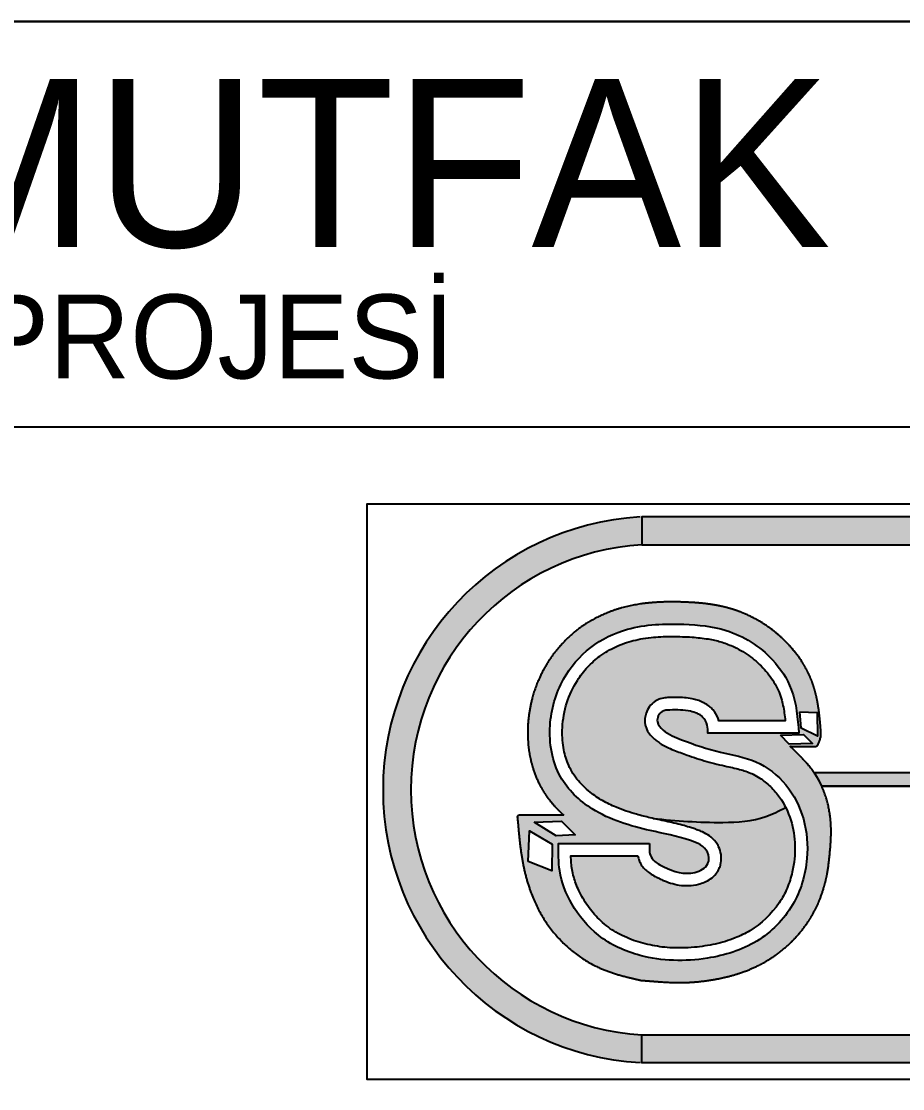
# Model space of a CAD drawing. Header units: inches. Extents: x -51836 to -42603, y 323 to 5499.
# Drawn here: x -44407.4 to -44281.3, y 2954.2 to 3106.7 of the extents above; entities that cross this region are included whole.
import ezdxf

# ---------------------------------------------------------------- set-up
doc = ezdxf.new("R2010")
doc.units = ezdxf.units.IN
doc.header["$MEASUREMENT"] = 0
for name, color, linetype in [('S2000-002 Çizgi', 7, 'Continuous'), ('S2000-026 Antet Yazı', 7, 'Continuous'), ('VITRIFIYE', 7, 'Continuous')]:
    doc.layers.add(name, color=color, linetype=linetype)
doc.styles.add('Zafer', font='stylu.ttf', dxfattribs={"height": 12})

# ---------------------------------------------------------------- blocks, each defined once
blk = doc.blocks.new('amblemlogo')
at = {"layer": 'VITRIFIYE', "ltscale": 0.5, "true_color": 0x00008f}
h = blk.add_hatch(color=174, dxfattribs=at)
h.dxf.hatch_style = 1
h.paths.add_polyline_path([(-29185.47, 14023.93), (-29185.36, 14023.93), (-29185.36, 14027.93, -0.942857), (-29185.36, 14097.93), (-29185.36, 14101.93, 0.947174)])
h = blk.add_hatch(color=174, dxfattribs=at)
h.dxf.hatch_style = 1
h.paths.add_polyline_path([(-29185.36, 14097.93), (-28987.36, 14097.93), (-28987.36, 14101.93), (-29185.36, 14101.93)])
h = blk.add_hatch(color=174, dxfattribs=at)
h.dxf.hatch_style = 1
edge = h.paths.add_edge_path()
edge.add_spline(control_points=[(-29164.15, 14069.14), (-29162.88, 14069.14), (-29161.61, 14069.14), (-29160.34, 14069.14)], knot_values=[64.343, 64.343, 64.343, 64.343, 65.343, 65.343, 65.343, 65.343], weights=[1, 1, 1, 1], degree=3, periodic=0)
edge.add_spline(control_points=[(-29160.34, 14069.14), (-29159.89, 14069.75), (-29159.68, 14070.49), (-29159.74, 14071.25)], knot_values=[63.633548, 63.633548, 63.633548, 63.633548, 64.343, 64.343, 64.343, 64.343], weights=[1, 0.958494, 0.958494, 1], degree=3, periodic=0)
edge.add_spline(control_points=[(-29159.74, 14071.25), (-29159.77, 14071.63), (-29159.8, 14072.02), (-29159.9, 14073.21), (-29159.99, 14074.03), (-29160.22, 14075.52), (-29160.35, 14076.18), (-29160.64, 14077.27), (-29160.77, 14077.7), (-29161.04, 14078.48), (-29161.18, 14078.83), (-29161.49, 14079.51), (-29161.65, 14079.84), (-29162.17, 14080.81), (-29162.56, 14081.42), (-29163.9, 14083.27), (-29164.97, 14084.38), (-29167.33, 14086.33), (-29168.63, 14087.15), (-29170.61, 14088.09), (-29171.23, 14088.34), (-29172.4, 14088.75), (-29172.94, 14088.9), (-29174.01, 14089.17), (-29174.55, 14089.27), (-29176.13, 14089.54), (-29177.17, 14089.64), (-29178.58, 14089.72), (-29178.98, 14089.74), (-29179.77, 14089.77), (-29180.16, 14089.78), (-29181.36, 14089.8), (-29182.18, 14089.78), (-29184.64, 14089.65), (-29186.33, 14089.43), (-29189.71, 14088.53), (-29191.37, 14087.85), (-29193.55, 14086.54), (-29194.17, 14086.12), (-29195.34, 14085.18), (-29195.9, 14084.68), (-29197.46, 14083.08), (-29198.36, 14081.9), (-29200.52, 14078.2), (-29201.37, 14075.48), (-29201.72, 14071.24), (-29201.68, 14069.77), (-29201.22, 14066.85), (-29200.8, 14065.4), (-29199.89, 14063.51), (-29199.61, 14063), (-29198.99, 14062.03), (-29198.65, 14061.57), (-29197.74, 14060.48), (-29197.15, 14059.87), (-29196.52, 14059.31)], knot_values=[0, 0, 0, 0, 1.12201, 1.12201, 3.36603, 3.36603, 5.0591, 5.0591, 6.144397, 6.144397, 7.017981, 7.017981, 7.891565, 7.891565, 9.638733, 9.638733, 13.392961, 13.392961, 17.14719, 17.14719, 18.799055, 18.799055, 20.191598, 20.191598, 21.584141, 21.584141, 24.369226, 24.369226, 25.474381, 25.474381, 26.579536, 26.579536, 28.789845, 28.789845, 33.210464, 33.210464, 37.631083, 37.631083, 39.452466, 39.452466, 41.273849, 41.273849, 44.916616, 44.916616, 51.855542, 51.855542, 55.399456, 55.399456, 58.943371, 58.943371, 60.273864, 60.273864, 61.604358, 61.604358, 63.633548, 63.633548, 63.633548, 63.633548], weights=[1, 1, 1, 1, 1, 1, 1, 1, 1, 1, 1, 1, 1, 1, 1, 1, 1, 1, 1, 1, 1, 1, 1, 1, 1, 1, 1, 1, 1, 1, 1, 1, 1, 1, 1, 1, 1, 1, 1, 1, 1, 1, 1, 1, 1, 1, 1, 1, 1, 1, 1, 1, 1, 1, 1, 1], degree=3, periodic=0)
edge.add_spline(control_points=[(-29196.52, 14059.31), (-29198.73, 14059.31), (-29200.94, 14059.31), (-29203.16, 14059.31)], knot_values=[146.251262, 146.251262, 146.251262, 146.251262, 147.251262, 147.251262, 147.251262, 147.251262], weights=[1, 1, 1, 1], degree=3, periodic=0)
edge.add_spline(control_points=[(-29203.16, 14059.31), (-29202.94, 14056.56), (-29202.51, 14051.23), (-29199.22, 14042.92), (-29192.73, 14037.39), (-29187.44, 14036.15), (-29185.51, 14035.7)], knot_values=[114.060276, 114.060276, 114.060276, 114.060276, 122.306382, 130.057027, 140.326803, 146.251262, 146.251262, 146.251262, 146.251262], weights=[1, 1, 1, 1, 1, 1, 1], degree=3, periodic=0)
edge.add_spline(control_points=[(-29185.51, 14035.7), (-29183.76, 14035.59), (-29182, 14035.4), (-29179.11, 14035.37), (-29177.96, 14035.43), (-29175.98, 14035.66), (-29175.14, 14035.79), (-29173.45, 14036.13), (-29172.6, 14036.34), (-29170.71, 14036.93), (-29169.66, 14037.34), (-29167.8, 14038.27), (-29166.97, 14038.77), (-29165.41, 14039.88), (-29164.67, 14040.5), (-29163.09, 14042.04), (-29162.28, 14043.01), (-29161.1, 14044.78), (-29160.67, 14045.54), (-29159.94, 14047.09), (-29159.64, 14047.89), (-29159.08, 14049.71), (-29158.85, 14050.73), (-29158.7, 14051.76)], knot_values=[84.46745, 84.46745, 84.46745, 84.46745, 89.056916, 89.056916, 92.076355, 92.076355, 94.339731, 94.339731, 96.603107, 96.603107, 99.448337, 99.448337, 101.810799, 101.810799, 104.173261, 104.173261, 107.245429, 107.245429, 109.349291, 109.349291, 111.453152, 111.453152, 114.060276, 114.060276, 114.060276, 114.060276], weights=[1, 1, 1, 1, 1, 1, 1, 1, 1, 1, 1, 1, 1, 1, 1, 1, 1, 1, 1, 1, 1, 1, 1, 1], degree=3, periodic=0)
edge.add_spline(control_points=[(-29158.7, 14051.76), (-29158.43, 14054.06), (-29157.86, 14058.7), (-29159.89, 14065.13), (-29162.89, 14067.94), (-29164.15, 14069.14)], knot_values=[65.343, 65.343, 65.343, 65.343, 72.256373, 79.300378, 84.46745, 84.46745, 84.46745, 84.46745], weights=[1, 1, 1, 1, 1, 1], degree=3, periodic=0)
edge = h.paths.add_edge_path(flags=16)
edge.add_spline(control_points=[(-29175.9, 14071.01), (-29175.9, 14071.4), (-29175.91, 14072.24), (-29176.66, 14073.62), (-29178.74, 14074.38), (-29180.68, 14074.35), (-29182.7, 14074.3), (-29183.47, 14072.61), (-29181.94, 14070.99), (-29178.81, 14069.7), (-29174.34, 14068.21), (-29168.83, 14067.34), (-29164.42, 14063.85), (-29161.87, 14058.79), (-29161.39, 14052.67), (-29163.32, 14046.09), (-29168.68, 14040.74), (-29176.63, 14038.3), (-29184.72, 14038.48), (-29191.66, 14041.61), (-29195.45, 14046.23), (-29197.32, 14050.94), (-29197.27, 14053.96), (-29197.25, 14055.28)], knot_values=[1, 1, 1, 1, 2.185945, 3.500227, 5.406395, 8.384605, 9.515534, 11.133056, 12.573067, 15.568625, 21.392994, 26.660018, 32.056594, 37.502824, 43.215103, 50.125603, 57.40991, 64.88181, 74.512243, 81.119846, 86.992525, 92.02201, 95.969016, 95.969016, 95.969016, 95.969016], weights=[1, 1, 1, 1, 1, 1, 1, 1, 1, 1, 1, 1, 1, 1, 1, 1, 1, 1, 1, 1, 1, 1, 1, 1], degree=3, periodic=0)
edge.add_spline(control_points=[(-29197.25, 14055.28), (-29192.92, 14055.28), (-29188.58, 14055.28), (-29184.25, 14055.28)], knot_values=[0, 0, 0, 0, 1, 1, 1, 1], weights=[1, 1, 1, 1], degree=3, periodic=0)
edge.add_spline(control_points=[(-29184.25, 14055.28), (-29184.28, 14054.59), (-29184.33, 14053.06), (-29181.5, 14051.45), (-29178.59, 14050.54), (-29175.63, 14052), (-29175.81, 14054.68), (-29179.47, 14056.19), (-29185.01, 14057.17), (-29192.04, 14059.24), (-29197.82, 14064.71), (-29199.03, 14071.99), (-29197.09, 14078.67), (-29192.95, 14083.59), (-29186.78, 14086.53), (-29179.99, 14086.76), (-29172.6, 14086.06), (-29166.98, 14082.51), (-29163.36, 14076.99), (-29163.06, 14073.15), (-29162.9, 14071.01)], knot_values=[96.969016, 96.969016, 96.969016, 96.969016, 98.91328, 101.23646, 105.728745, 107.998797, 109.602647, 112.54766, 118.477132, 127.332825, 133.784121, 141.247336, 148.156748, 154.117802, 159.979745, 168.087548, 174.181325, 182.0482, 187.048934, 193.403895, 193.403895, 193.403895, 193.403895], weights=[1, 1, 1, 1, 1, 1, 1, 1, 1, 1, 1, 1, 1, 1, 1, 1, 1, 1, 1, 1, 1], degree=3, periodic=0)
edge.add_spline(control_points=[(-29162.9, 14071.01), (-29167.23, 14071.01), (-29171.56, 14071.01), (-29175.9, 14071.01)], knot_values=[95.969016, 95.969016, 95.969016, 95.969016, 96.969016, 96.969016, 96.969016, 96.969016], weights=[1, 1, 1, 1], degree=3, periodic=0)
h.paths.add_polyline_path([(-29164.28, 14069.47), (-29165.52, 14070.75), (-29162.24, 14070.85), (-29160.92, 14069.53)], flags=16)
edge = h.paths.add_edge_path(flags=0)
edge.add_spline(control_points=[(-29174.33, 14072.78), (-29174.47, 14073.25), (-29174.68, 14073.69), (-29175.1, 14074.27), (-29175.23, 14074.43), (-29175.54, 14074.73), (-29175.7, 14074.86), (-29176.11, 14075.17), (-29176.36, 14075.31), (-29176.88, 14075.56), (-29177.15, 14075.66), (-29177.67, 14075.82), (-29177.91, 14075.88), (-29178.53, 14076), (-29178.9, 14076.05), (-29179.65, 14076.11), (-29180.04, 14076.12), (-29180.59, 14076.12), (-29180.77, 14076.12), (-29181.04, 14076.12), (-29181.13, 14076.11), (-29181.31, 14076.11), (-29181.4, 14076.11), (-29181.6, 14076.1), (-29181.72, 14076.1), (-29182.1, 14076.07), (-29182.39, 14076.03), (-29182.83, 14075.89), (-29182.95, 14075.85), (-29183.19, 14075.74), (-29183.31, 14075.68), (-29183.78, 14075.38), (-29184.04, 14075.11), (-29184.47, 14074.53), (-29184.63, 14074.22), (-29184.82, 14073.65), (-29184.88, 14073.4), (-29184.92, 14073.01), (-29184.92, 14072.87), (-29184.91, 14072.59), (-29184.9, 14072.44), (-29184.84, 14072.13), (-29184.8, 14071.97), (-29184.61, 14071.45), (-29184.43, 14071.16), (-29184.06, 14070.67), (-29183.86, 14070.48), (-29183.5, 14070.14), (-29183.33, 14070.01), (-29182.96, 14069.73), (-29182.76, 14069.6), (-29182.31, 14069.32), (-29182.06, 14069.19), (-29181.46, 14068.89), (-29181.12, 14068.74), (-29180.46, 14068.48), (-29180.14, 14068.36), (-29179.51, 14068.12), (-29179.2, 14068.01), (-29177.96, 14067.56), (-29177.02, 14067.26), (-29175.58, 14066.85), (-29175.09, 14066.72), (-29174.12, 14066.49), (-29173.64, 14066.38), (-29172.46, 14066.12), (-29171.78, 14065.97), (-29170.84, 14065.7), (-29170.54, 14065.61), (-29169.96, 14065.39), (-29169.69, 14065.28), (-29169.1, 14064.99), (-29168.79, 14064.81), (-29167.94, 14064.26), (-29167.42, 14063.84), (-29166.47, 14062.92), (-29166.03, 14062.41), (-29164.95, 14060.87), (-29164.41, 14059.76), (-29163.68, 14057.41), (-29163.49, 14056.18), (-29163.42, 14053.68), (-29163.55, 14052.4), (-29164.02, 14050.38), (-29164.26, 14049.61), (-29164.89, 14048.13), (-29165.27, 14047.43), (-29166.79, 14045.17), (-29168.25, 14043.79), (-29170.57, 14042.39), (-29171.28, 14042.05), (-29172.92, 14041.4), (-29173.86, 14041.11), (-29175.82, 14040.68), (-29176.83, 14040.52), (-29179.01, 14040.32), (-29180.19, 14040.29), (-29182.3, 14040.43), (-29183.24, 14040.56), (-29185.08, 14040.95), (-29185.99, 14041.21), (-29187.73, 14041.87), (-29188.57, 14042.28), (-29190.11, 14043.24), (-29190.81, 14043.79), (-29192.04, 14045), (-29192.58, 14045.65), (-29193.56, 14047.04), (-29194, 14047.79), (-29194.66, 14049.2), (-29194.91, 14049.85), (-29195.18, 14050.83), (-29195.26, 14051.16), (-29195.37, 14051.81), (-29195.41, 14052.14), (-29195.46, 14052.82), (-29195.48, 14053.16), (-29195.48, 14053.51)], knot_values=[0.734122, 0.734122, 0.734122, 0.734122, 1.589718, 1.589718, 1.942133, 1.942133, 2.294548, 2.294548, 2.834944, 2.834944, 3.41515, 3.41515, 3.995355, 3.995355, 4.909239, 4.909239, 5.92407, 5.92407, 6.431485, 6.431485, 6.685192, 6.685192, 6.9389, 6.9389, 7.20864, 7.20864, 7.677766, 7.677766, 7.836869, 7.836869, 7.995972, 7.995972, 8.469548, 8.469548, 8.943123, 8.943123, 9.284715, 9.284715, 9.455511, 9.455511, 9.626307, 9.626307, 9.830716, 9.830716, 10.316054, 10.316054, 10.801393, 10.801393, 11.286732, 11.286732, 11.839729, 11.839729, 12.523504, 12.523504, 13.518689, 13.518689, 14.513874, 14.513874, 15.494641, 15.494641, 18.341352, 18.341352, 19.764707, 19.764707, 21.188063, 21.188063, 23.369626, 23.369626, 24.460408, 24.460408, 25.55119, 25.55119, 26.829588, 26.829588, 29.126975, 29.126975, 31.424363, 31.424363, 35.61457, 35.61457, 39.804777, 39.804777, 43.994984, 43.994984, 46.706159, 46.706159, 49.417333, 49.417333, 55.959217, 55.959217, 58.587294, 58.587294, 61.805237, 61.805237, 65.023179, 65.023179, 68.811947, 68.811947, 71.874368, 71.874368, 74.936788, 74.936788, 78.021893, 78.021893, 81.106997, 81.106997, 83.93553, 83.93553, 86.764063, 86.764063, 89.131669, 89.131669, 90.315471, 90.315471, 91.499274, 91.499274, 92.62323, 92.62323, 92.62323, 92.62323], degree=3, periodic=0)
edge.add_spline(control_points=[(-29195.48, 14053.51), (-29195.45, 14053.51), (-29195.42, 14053.51), (-29192.24, 14053.51), (-29189.09, 14053.51), (-29185.94, 14053.51)], knot_values=[0, 0, 0, 0, 0.007341, 0.007341, 0.734122, 0.734122, 0.734122, 0.734122], degree=3, periodic=0)
edge.add_spline(control_points=[(-29185.94, 14053.51), (-29185.94, 14053.48), (-29185.93, 14053.46), (-29185.88, 14053.24), (-29185.82, 14053.04), (-29185.66, 14052.63), (-29185.55, 14052.42), (-29185.29, 14052.01), (-29185.14, 14051.82), (-29184.79, 14051.46), (-29184.59, 14051.29), (-29184.14, 14050.95), (-29183.89, 14050.8), (-29183.39, 14050.52), (-29183.16, 14050.4), (-29182.75, 14050.21), (-29182.57, 14050.12), (-29181.64, 14049.72), (-29180.85, 14049.45), (-29179.56, 14049.25), (-29179.11, 14049.22), (-29178.19, 14049.25), (-29177.72, 14049.32), (-29176.96, 14049.52), (-29176.68, 14049.61), (-29176.1, 14049.86), (-29175.81, 14050.01), (-29175.23, 14050.41), (-29174.95, 14050.66), (-29174.61, 14051.1), (-29174.52, 14051.23), (-29174.36, 14051.51), (-29174.28, 14051.66), (-29174.14, 14052.04), (-29174.08, 14052.26), (-29173.97, 14052.89), (-29173.97, 14053.29), (-29174.08, 14054.06), (-29174.19, 14054.44), (-29174.47, 14055.02), (-29174.59, 14055.22), (-29175, 14055.79), (-29175.34, 14056.09), (-29176.01, 14056.58), (-29176.35, 14056.76), (-29176.9, 14057.01), (-29177.11, 14057.1), (-29177.53, 14057.25), (-29177.72, 14057.32), (-29178.13, 14057.46), (-29178.34, 14057.52), (-29178.89, 14057.69), (-29179.23, 14057.79), (-29180.37, 14058.1), (-29181.15, 14058.27), (-29182.67, 14058.61), (-29183.41, 14058.76), (-29184.8, 14059.08), (-29185.45, 14059.25), (-29187.1, 14059.72), (-29188.09, 14060.05), (-29189.7, 14060.72), (-29190.34, 14061.03), (-29191.58, 14061.74), (-29192.17, 14062.14), (-29193.44, 14063.14), (-29194.09, 14063.78), (-29194.91, 14064.82), (-29195.15, 14065.18), (-29195.58, 14065.92), (-29195.77, 14066.31), (-29196.21, 14067.42), (-29196.42, 14068.17), (-29196.71, 14069.89), (-29196.76, 14070.86), (-29196.58, 14074.24), (-29195.84, 14076.56), (-29194.14, 14079.24), (-29193.65, 14079.88), (-29192.56, 14081.05), (-29191.97, 14081.58), (-29190.63, 14082.56), (-29189.87, 14083), (-29188.26, 14083.74), (-29187.42, 14084.03), (-29185.63, 14084.49), (-29184.66, 14084.65), (-29182.77, 14084.82), (-29181.87, 14084.85), (-29180.49, 14084.85), (-29180.02, 14084.83), (-29179.09, 14084.8), (-29178.62, 14084.78), (-29177.38, 14084.69), (-29176.6, 14084.61), (-29175.24, 14084.38), (-29174.64, 14084.25), (-29173.48, 14083.9), (-29172.91, 14083.69), (-29171.56, 14083.08), (-29170.79, 14082.64), (-29169.34, 14081.62), (-29168.66, 14081.03), (-29167.44, 14079.74), (-29166.89, 14079.04), (-29166.23, 14077.93), (-29166.03, 14077.56), (-29165.68, 14076.79), (-29165.54, 14076.41), (-29165.22, 14075.35), (-29165.08, 14074.65), (-29164.92, 14073.54), (-29164.87, 14073.17), (-29164.83, 14072.78)], knot_values=[93.353637, 93.353637, 93.353637, 93.353637, 93.399152, 93.399152, 93.754599, 93.754599, 94.110046, 94.110046, 94.530403, 94.530403, 95.011827, 95.011827, 95.648871, 95.648871, 96.285914, 96.285914, 96.786964, 96.786964, 98.802634, 98.802634, 99.810556, 99.810556, 100.818478, 100.818478, 101.413318, 101.413318, 102.008157, 102.008157, 102.602997, 102.602997, 102.831221, 102.831221, 103.059446, 103.059446, 103.391348, 103.391348, 104.012609, 104.012609, 104.63387, 104.63387, 105.005269, 105.005269, 105.795785, 105.795785, 106.5863, 106.5863, 107.114067, 107.114067, 107.641834, 107.641834, 108.233032, 108.233032, 109.192967, 109.192967, 111.547546, 111.547546, 113.902125, 113.902125, 116.014781, 116.014781, 119.29779, 119.29779, 121.65163, 121.65163, 124.00547, 124.00547, 127.094146, 127.094146, 128.638484, 128.638484, 130.182821, 130.182821, 132.863379, 132.863379, 136.068987, 136.068987, 144.067868, 144.067868, 146.767018, 146.767018, 149.466168, 149.466168, 152.432728, 152.432728, 155.399288, 155.399288, 158.627199, 158.627199, 161.496688, 161.496688, 162.931432, 162.931432, 164.366176, 164.366176, 166.854426, 166.854426, 168.916287, 168.916287, 170.978147, 170.978147, 173.918724, 173.918724, 176.896143, 176.896143, 179.873562, 179.873562, 181.362272, 181.362272, 182.850982, 182.850982, 185.265331, 185.265331, 186.472506, 186.472506, 186.472506, 186.472506], degree=3, periodic=0)
edge.add_spline(control_points=[(-29164.83, 14072.78), (-29164.86, 14072.78), (-29164.9, 14072.78), (-29168.06, 14072.78), (-29171.19, 14072.78), (-29174.33, 14072.78)], knot_values=[92.62323, 92.62323, 92.62323, 92.62323, 92.630534, 92.630534, 93.353637, 93.353637, 93.353637, 93.353637], degree=3, periodic=0)
h.paths.add_polyline_path([(-29162.55, 14071.73), (-29162.76, 14074.06), (-29160.28, 14073.98), (-29160.22, 14070.61)], flags=16)
h.paths.add_polyline_path([(-29194.9, 14056.48), (-29197.59, 14056.35), (-29200.75, 14058.3), (-29196.82, 14058.43)], flags=16)
h.paths.add_polyline_path([(-29198.18, 14055.15), (-29198.2, 14051.35), (-29201.58, 14052.67), (-29201.39, 14057.07)], flags=16)
at = {"layer": 'VITRIFIYE', "ltscale": 0.5}
h = blk.add_hatch(color=174, dxfattribs=at)
h.dxf.hatch_style = 1
h.set_gradient(color1=(0, 0, 143), color2=(247, 247, 253), tint=1, name='CURVED')
edge = h.paths.add_edge_path()
edge.add_spline(control_points=[(-29164.83, 14072.78), (-29164.87, 14073.17), (-29164.92, 14073.54), (-29165.08, 14074.65), (-29165.22, 14075.35), (-29165.54, 14076.41), (-29165.68, 14076.79), (-29166.03, 14077.56), (-29166.23, 14077.93), (-29166.89, 14079.04), (-29167.44, 14079.74), (-29168.66, 14081.03), (-29169.34, 14081.62), (-29170.79, 14082.64), (-29171.56, 14083.08), (-29172.91, 14083.69), (-29173.48, 14083.9), (-29174.64, 14084.25), (-29175.24, 14084.38), (-29176.6, 14084.61), (-29177.38, 14084.69), (-29178.62, 14084.78), (-29179.09, 14084.8), (-29180.02, 14084.83), (-29180.49, 14084.85), (-29181.87, 14084.85), (-29182.77, 14084.82), (-29184.66, 14084.65), (-29185.63, 14084.49), (-29187.42, 14084.03), (-29188.26, 14083.74), (-29189.87, 14083), (-29190.63, 14082.56), (-29191.97, 14081.58), (-29192.56, 14081.05), (-29193.65, 14079.88), (-29194.14, 14079.24), (-29195.84, 14076.56), (-29196.58, 14074.24), (-29196.76, 14070.86), (-29196.71, 14069.89), (-29196.42, 14068.17), (-29196.21, 14067.42), (-29195.77, 14066.31), (-29195.58, 14065.92), (-29195.15, 14065.18), (-29194.91, 14064.82), (-29194.09, 14063.78), (-29193.44, 14063.14), (-29192.17, 14062.14), (-29191.58, 14061.74), (-29190.34, 14061.03), (-29189.7, 14060.72), (-29188.09, 14060.05), (-29187.1, 14059.72), (-29185.45, 14059.25), (-29184.8, 14059.08), (-29183.96, 14058.89), (-29183.77, 14058.85), (-29183.59, 14058.8)], knot_values=[93.353637, 93.353637, 93.353637, 93.353637, 94.560812, 94.560812, 96.975161, 96.975161, 98.463871, 98.463871, 99.952581, 99.952581, 102.93, 102.93, 105.907419, 105.907419, 108.847996, 108.847996, 110.909856, 110.909856, 112.971717, 112.971717, 115.459967, 115.459967, 116.894711, 116.894711, 118.329455, 118.329455, 121.198943, 121.198943, 124.426855, 124.426855, 127.393415, 127.393415, 130.359975, 130.359975, 133.059125, 133.059125, 135.758275, 135.758275, 143.757155, 143.757155, 146.962764, 146.962764, 149.643321, 149.643321, 151.187659, 151.187659, 152.731997, 152.731997, 155.820673, 155.820673, 158.174513, 158.174513, 160.528353, 160.528353, 163.811362, 163.811362, 165.924017, 165.924017, 166.516287, 166.516287, 166.516287, 166.516287], degree=3, periodic=0)
edge.add_spline(control_points=[(-29183.59, 14058.8), (-29180.33, 14058.52), (-29175.03, 14058.06), (-29168.49, 14058.5), (-29165.71, 14059.93), (-29164.78, 14060.41)], knot_values=[0.153617, 0.153617, 0.153617, 0.153617, 9.99552, 16.192867, 19.317491, 19.317491, 19.317491, 19.317491], degree=3, periodic=0)
edge.add_spline(control_points=[(-29164.78, 14060.41), (-29165.03, 14060.91), (-29165.32, 14061.4), (-29166.03, 14062.41), (-29166.47, 14062.92), (-29167.42, 14063.84), (-29167.94, 14064.26), (-29168.79, 14064.81), (-29169.1, 14064.99), (-29169.69, 14065.28), (-29169.96, 14065.39), (-29170.54, 14065.61), (-29170.84, 14065.7), (-29171.78, 14065.97), (-29172.46, 14066.12), (-29173.64, 14066.38), (-29174.12, 14066.49), (-29175.09, 14066.72), (-29175.58, 14066.85), (-29177.02, 14067.26), (-29177.96, 14067.56), (-29179.2, 14068.01), (-29179.51, 14068.12), (-29180.14, 14068.36), (-29180.46, 14068.48), (-29181.12, 14068.74), (-29181.46, 14068.89), (-29182.06, 14069.19), (-29182.31, 14069.32), (-29182.76, 14069.6), (-29182.96, 14069.73), (-29183.33, 14070.01), (-29183.5, 14070.14), (-29183.86, 14070.48), (-29184.06, 14070.67), (-29184.43, 14071.16), (-29184.61, 14071.45), (-29184.8, 14071.97), (-29184.84, 14072.13), (-29184.9, 14072.44), (-29184.91, 14072.59), (-29184.92, 14072.87), (-29184.92, 14073.01), (-29184.88, 14073.4), (-29184.82, 14073.65), (-29184.63, 14074.22), (-29184.47, 14074.53), (-29184.04, 14075.11), (-29183.78, 14075.38), (-29183.31, 14075.68), (-29183.19, 14075.74), (-29182.95, 14075.85), (-29182.83, 14075.89), (-29182.39, 14076.03), (-29182.1, 14076.07), (-29181.72, 14076.1), (-29181.6, 14076.1), (-29181.4, 14076.11), (-29181.31, 14076.11), (-29181.13, 14076.11), (-29181.04, 14076.12), (-29180.77, 14076.12), (-29180.59, 14076.12), (-29180.04, 14076.12), (-29179.65, 14076.11), (-29178.9, 14076.05), (-29178.53, 14076), (-29177.91, 14075.88), (-29177.67, 14075.82), (-29177.15, 14075.66), (-29176.88, 14075.56), (-29176.36, 14075.31), (-29176.11, 14075.17), (-29175.7, 14074.86), (-29175.54, 14074.73), (-29175.23, 14074.43), (-29175.1, 14074.27), (-29174.68, 14073.69), (-29174.47, 14073.25), (-29174.33, 14072.78)], knot_values=[59.985366, 59.985366, 59.985366, 59.985366, 61.932989, 61.932989, 64.230377, 64.230377, 66.527764, 66.527764, 67.806162, 67.806162, 68.896944, 68.896944, 69.987726, 69.987726, 72.169289, 72.169289, 73.592645, 73.592645, 75.016, 75.016, 77.862711, 77.862711, 78.843478, 78.843478, 79.838663, 79.838663, 80.833848, 80.833848, 81.517623, 81.517623, 82.07062, 82.07062, 82.555959, 82.555959, 83.041298, 83.041298, 83.526636, 83.526636, 83.731045, 83.731045, 83.901841, 83.901841, 84.072637, 84.072637, 84.414229, 84.414229, 84.887804, 84.887804, 85.36138, 85.36138, 85.520483, 85.520483, 85.679586, 85.679586, 86.148712, 86.148712, 86.418452, 86.418452, 86.67216, 86.67216, 86.925867, 86.925867, 87.433282, 87.433282, 88.448113, 88.448113, 89.361997, 89.361997, 89.942202, 89.942202, 90.522408, 90.522408, 91.062804, 91.062804, 91.415219, 91.415219, 91.767634, 91.767634, 92.62323, 92.62323, 92.62323, 92.62323], degree=3, periodic=0)
edge.add_spline(control_points=[(-29174.33, 14072.78), (-29171.19, 14072.78), (-29168.06, 14072.78), (-29164.9, 14072.78), (-29164.86, 14072.78), (-29164.83, 14072.78)], knot_values=[92.62323, 92.62323, 92.62323, 92.62323, 93.346333, 93.346333, 93.353637, 93.353637, 93.353637, 93.353637], degree=3, periodic=0)
h = blk.add_hatch(color=12, dxfattribs=at)
h.dxf.hatch_style = 1
h.paths.add_polyline_path([(-29002.78, 14065.4), (-29004.02, 14064.66), (-29005.2, 14063.82), (-29005.68, 14063.43), (-29159.6, 14063.43), (-29159.86, 14063.96), (-29160.23, 14064.65), (-29160.55, 14065.16), (-29160.7, 14065.4)])
h = blk.add_hatch(color=174, dxfattribs=at)
h.dxf.hatch_style = 1
h.set_gradient(color1=(0, 0, 143), color2=(247, 247, 253), tint=1, name='CURVED')
edge = h.paths.add_edge_path()
edge.add_spline(control_points=[(-29195.48, 14053.51), (-29195.48, 14053.16), (-29195.46, 14052.82), (-29195.41, 14052.14), (-29195.37, 14051.81), (-29195.26, 14051.16), (-29195.18, 14050.83), (-29194.91, 14049.85), (-29194.66, 14049.2), (-29194, 14047.79), (-29193.56, 14047.04), (-29192.58, 14045.65), (-29192.04, 14045), (-29190.81, 14043.79), (-29190.11, 14043.24), (-29188.57, 14042.28), (-29187.73, 14041.87), (-29185.99, 14041.21), (-29185.08, 14040.95), (-29183.24, 14040.56), (-29182.3, 14040.43), (-29180.19, 14040.29), (-29179.01, 14040.32), (-29176.83, 14040.52), (-29175.82, 14040.68), (-29173.86, 14041.11), (-29172.92, 14041.4), (-29171.28, 14042.05), (-29170.57, 14042.39), (-29168.25, 14043.79), (-29166.79, 14045.17), (-29165.27, 14047.43), (-29164.89, 14048.13), (-29164.26, 14049.61), (-29164.02, 14050.38), (-29163.55, 14052.4), (-29163.42, 14053.68), (-29163.49, 14056.18), (-29163.68, 14057.41), (-29164.24, 14059.21), (-29164.49, 14059.82), (-29164.78, 14060.41)], knot_values=[0.734122, 0.734122, 0.734122, 0.734122, 1.858078, 1.858078, 3.041881, 3.041881, 4.225683, 4.225683, 6.593289, 6.593289, 9.421822, 9.421822, 12.250355, 12.250355, 15.335459, 15.335459, 18.420564, 18.420564, 21.482984, 21.482984, 24.545405, 24.545405, 28.334173, 28.334173, 31.552115, 31.552115, 34.770058, 34.770058, 37.398135, 37.398135, 43.940019, 43.940019, 46.651193, 46.651193, 49.362368, 49.362368, 53.552575, 53.552575, 57.742782, 57.742782, 59.985366, 59.985366, 59.985366, 59.985366], degree=3, periodic=0)
edge.add_spline(control_points=[(-29164.78, 14060.41), (-29165.71, 14059.93), (-29168.49, 14058.5), (-29175.03, 14058.06), (-29180.33, 14058.52), (-29183.59, 14058.8)], knot_values=[0.153617, 0.153617, 0.153617, 0.153617, 3.278241, 9.475588, 19.317491, 19.317491, 19.317491, 19.317491], degree=3, periodic=0)
edge.add_spline(control_points=[(-29183.59, 14058.8), (-29183.04, 14058.68), (-29182.48, 14058.56), (-29181.15, 14058.27), (-29180.37, 14058.1), (-29179.23, 14057.79), (-29178.89, 14057.69), (-29178.34, 14057.52), (-29178.13, 14057.46), (-29177.72, 14057.32), (-29177.53, 14057.25), (-29177.11, 14057.1), (-29176.9, 14057.01), (-29176.35, 14056.76), (-29176.01, 14056.58), (-29175.34, 14056.09), (-29175, 14055.79), (-29174.59, 14055.22), (-29174.47, 14055.02), (-29174.19, 14054.44), (-29174.08, 14054.06), (-29173.97, 14053.29), (-29173.97, 14052.89), (-29174.08, 14052.26), (-29174.14, 14052.04), (-29174.28, 14051.66), (-29174.36, 14051.51), (-29174.52, 14051.23), (-29174.61, 14051.1), (-29174.95, 14050.66), (-29175.23, 14050.41), (-29175.81, 14050.01), (-29176.1, 14049.86), (-29176.68, 14049.61), (-29176.96, 14049.52), (-29177.72, 14049.32), (-29178.19, 14049.25), (-29179.11, 14049.22), (-29179.56, 14049.25), (-29180.85, 14049.45), (-29181.64, 14049.72), (-29182.57, 14050.12), (-29182.75, 14050.21), (-29183.16, 14050.4), (-29183.39, 14050.52), (-29183.89, 14050.8), (-29184.14, 14050.95), (-29184.59, 14051.29), (-29184.79, 14051.46), (-29185.14, 14051.82), (-29185.29, 14052.01), (-29185.55, 14052.42), (-29185.66, 14052.63), (-29185.82, 14053.04), (-29185.88, 14053.24), (-29185.93, 14053.46), (-29185.94, 14053.48), (-29185.94, 14053.51)], knot_values=[166.516287, 166.516287, 166.516287, 166.516287, 168.278597, 168.278597, 170.633176, 170.633176, 171.593111, 171.593111, 172.184309, 172.184309, 172.712076, 172.712076, 173.239842, 173.239842, 174.030358, 174.030358, 174.820873, 174.820873, 175.192273, 175.192273, 175.813534, 175.813534, 176.434795, 176.434795, 176.766697, 176.766697, 176.994921, 176.994921, 177.223146, 177.223146, 177.817986, 177.817986, 178.412825, 178.412825, 179.007665, 179.007665, 180.015587, 180.015587, 181.023509, 181.023509, 183.039178, 183.039178, 183.540228, 183.540228, 184.177272, 184.177272, 184.814316, 184.814316, 185.29574, 185.29574, 185.716097, 185.716097, 186.071544, 186.071544, 186.426991, 186.426991, 186.472506, 186.472506, 186.472506, 186.472506], degree=3, periodic=0)
edge.add_spline(control_points=[(-29185.94, 14053.51), (-29189.09, 14053.51), (-29192.24, 14053.51), (-29195.42, 14053.51), (-29195.45, 14053.51), (-29195.48, 14053.51)], knot_values=[0, 0, 0, 0, 0.726781, 0.726781, 0.734122, 0.734122, 0.734122, 0.734122], degree=3, periodic=0)
at = {"layer": 'VITRIFIYE', "ltscale": 0.5, "true_color": 0x00008f}
h = blk.add_hatch(color=174, dxfattribs=at)
h.dxf.hatch_style = 1
h.paths.add_polyline_path([(-29185.36, 14027.93), (-28987.36, 14027.93), (-28987.36, 14023.93), (-29185.36, 14023.93)])
at = {"layer": 'VITRIFIYE', "color": 12, "ltscale": 0.5}
for p, q in [((-29160.7, 14065.4), (-29002.78, 14065.4)), ((-29159.6, 14063.43), (-29005.68, 14063.43))]:
    blk.add_line(p, q, dxfattribs=at)
at = {"layer": 'VITRIFIYE', "color": 174, "ltscale": 0.5, "true_color": 0x00008f}
for points in [[(-29185.36, 14097.93), (-28987.36, 14097.93), (-28987.36, 14101.93), (-29185.36, 14101.93)], [(-29162.76, 14074.06), (-29160.28, 14073.98), (-29160.22, 14070.61), (-29162.55, 14071.73)], [(-29165.52, 14070.75), (-29162.24, 14070.85), (-29160.92, 14069.53), (-29164.28, 14069.47)], [(-29200.75, 14058.3), (-29196.82, 14058.43), (-29194.9, 14056.48), (-29197.59, 14056.35)], [(-29201.58, 14052.67), (-29201.39, 14057.07), (-29198.18, 14055.15), (-29198.2, 14051.35)], [(-29185.36, 14027.93), (-28987.36, 14027.93), (-28987.36, 14023.93), (-29185.36, 14023.93)]]:
    blk.add_lwpolyline(points, close=True, dxfattribs=at)
at = {"layer": 'VITRIFIYE', "color": 12, "ltscale": 0.5}
blk.add_lwpolyline([(-29002.78, 14065.4), (-29004.02, 14064.66), (-29005.2, 14063.82), (-29005.68, 14063.43), (-29159.6, 14063.43), (-29159.86, 14063.96), (-29160.23, 14064.65), (-29160.55, 14065.16), (-29160.7, 14065.4), (-29002.78, 14065.4)], dxfattribs=at)
at = {"layer": 'VITRIFIYE', "color": 174, "ltscale": 0.5, "true_color": 0x00008f}
for radius in [39.06, 35.06]:
    blk.add_arc((-29183.3, 14062.93), radius, 93.3694, 266.6306, dxfattribs=at)
blk.add_rational_spline([(-29196.52, 14059.31), (-29197.15, 14059.87), (-29197.74, 14060.48), (-29198.65, 14061.57), (-29198.99, 14062.03), (-29199.61, 14063), (-29199.89, 14063.51), (-29200.8, 14065.4), (-29201.22, 14066.85), (-29201.68, 14069.77), (-29201.72, 14071.24), (-29201.37, 14075.48), (-29200.52, 14078.2), (-29198.36, 14081.9), (-29197.46, 14083.08), (-29195.9, 14084.68), (-29195.34, 14085.18), (-29194.17, 14086.12), (-29193.55, 14086.54), (-29191.37, 14087.85), (-29189.71, 14088.53), (-29186.33, 14089.43), (-29184.64, 14089.65), (-29182.18, 14089.78), (-29181.36, 14089.8), (-29180.16, 14089.78), (-29179.77, 14089.77), (-29178.98, 14089.74), (-29178.58, 14089.72), (-29177.17, 14089.64), (-29176.13, 14089.54), (-29174.55, 14089.27), (-29174.01, 14089.17), (-29172.94, 14088.9), (-29172.4, 14088.75), (-29171.23, 14088.34), (-29170.61, 14088.09), (-29168.63, 14087.15), (-29167.33, 14086.33), (-29164.97, 14084.38), (-29163.9, 14083.27), (-29162.56, 14081.42), (-29162.17, 14080.81), (-29161.65, 14079.84), (-29161.49, 14079.51), (-29161.18, 14078.83), (-29161.04, 14078.48), (-29160.77, 14077.7), (-29160.64, 14077.27), (-29160.35, 14076.18), (-29160.22, 14075.52), (-29159.99, 14074.03), (-29159.9, 14073.21), (-29159.8, 14072.02), (-29159.77, 14071.63), (-29159.74, 14071.25), (-29159.68, 14070.49), (-29159.89, 14069.75), (-29160.34, 14069.14), (-29161.61, 14069.14), (-29162.88, 14069.14), (-29164.15, 14069.14), (-29162.89, 14067.94), (-29159.89, 14065.13), (-29157.86, 14058.7), (-29158.43, 14054.06), (-29158.7, 14051.76), (-29158.85, 14050.73), (-29159.08, 14049.71), (-29159.64, 14047.89), (-29159.94, 14047.09), (-29160.67, 14045.54), (-29161.1, 14044.78), (-29162.28, 14043.01), (-29163.09, 14042.04), (-29164.67, 14040.5), (-29165.41, 14039.88), (-29166.97, 14038.77), (-29167.8, 14038.27), (-29169.66, 14037.34), (-29170.71, 14036.93), (-29172.6, 14036.34), (-29173.45, 14036.13), (-29175.14, 14035.79), (-29175.98, 14035.66), (-29177.96, 14035.43), (-29179.11, 14035.37), (-29182, 14035.4), (-29183.76, 14035.59), (-29185.51, 14035.7), (-29187.44, 14036.15), (-29192.73, 14037.39), (-29199.22, 14042.92), (-29202.51, 14051.23), (-29202.94, 14056.56), (-29203.16, 14059.31), (-29200.94, 14059.31), (-29198.73, 14059.31), (-29196.52, 14059.31)], [1, 1, 1, 1, 1, 1, 1, 1, 1, 1, 1, 1, 1, 1, 1, 1, 1, 1, 1, 1, 1, 1, 1, 1, 1, 1, 1, 1, 1, 1, 1, 1, 1, 1, 1, 1, 1, 1, 1, 1, 1, 1, 1, 1, 1, 1, 1, 1, 1, 1, 1, 1, 1, 1, 1, 1, 0.958494361496, 0.958494361496, 1, 1, 1, 1, 1, 1, 1, 1, 1, 1, 1, 1, 1, 1, 1, 1, 1, 1, 1, 1, 1, 1, 1, 1, 1, 1, 1, 1, 1, 1, 1, 1, 1, 1, 1, 1, 1, 1, 1, 1, 1], degree=3, knots=[0, 0, 0, 0, 2.02919, 2.02919, 3.359683, 3.359683, 4.690177, 4.690177, 8.234091, 8.234091, 11.778006, 11.778006, 18.716932, 18.716932, 22.359698, 22.359698, 24.181081, 24.181081, 26.002464, 26.002464, 30.423083, 30.423083, 34.843702, 34.843702, 37.054012, 37.054012, 38.159167, 38.159167, 39.264321, 39.264321, 42.049407, 42.049407, 43.44195, 43.44195, 44.834492, 44.834492, 46.486358, 46.486358, 50.240586, 50.240586, 53.994815, 53.994815, 55.741983, 55.741983, 56.615567, 56.615567, 57.489151, 57.489151, 58.574447, 58.574447, 60.267518, 60.267518, 62.511538, 62.511538, 63.633548, 63.633548, 63.633548, 64.343, 64.343, 64.343, 65.343, 65.343, 65.343, 70.510072, 77.554077, 84.46745, 84.46745, 84.46745, 87.074574, 87.074574, 89.178435, 89.178435, 91.282297, 91.282297, 94.354465, 94.354465, 96.716927, 96.716927, 99.079389, 99.079389, 101.924619, 101.924619, 104.187995, 104.187995, 106.451371, 106.451371, 109.47081, 109.47081, 114.060276, 114.060276, 114.060276, 119.984736, 130.254512, 138.005156, 146.251262, 146.251262, 146.251262, 147.251262, 147.251262, 147.251262, 147.251262], dxfattribs=at)
blk.add_open_spline([(-29184.25, 14055.28), (-29188.58, 14055.28), (-29192.92, 14055.28), (-29197.25, 14055.28), (-29197.27, 14053.96), (-29197.32, 14050.94), (-29195.45, 14046.23), (-29191.66, 14041.61), (-29184.72, 14038.48), (-29176.63, 14038.3), (-29168.68, 14040.74), (-29163.32, 14046.09), (-29161.39, 14052.67), (-29161.87, 14058.79), (-29164.42, 14063.85), (-29168.83, 14067.34), (-29174.34, 14068.21), (-29178.81, 14069.7), (-29181.94, 14070.99), (-29183.47, 14072.61), (-29182.7, 14074.3), (-29180.68, 14074.35), (-29178.74, 14074.38), (-29176.66, 14073.62), (-29175.91, 14072.24), (-29175.9, 14071.4), (-29175.9, 14071.01), (-29171.56, 14071.01), (-29167.23, 14071.01), (-29162.9, 14071.01), (-29163.06, 14073.15), (-29163.36, 14076.99), (-29166.98, 14082.51), (-29172.6, 14086.06), (-29179.99, 14086.76), (-29186.78, 14086.53), (-29192.95, 14083.59), (-29197.09, 14078.67), (-29199.03, 14071.99), (-29197.82, 14064.71), (-29192.04, 14059.24), (-29185.01, 14057.17), (-29179.47, 14056.19), (-29175.81, 14054.68), (-29175.63, 14052), (-29178.59, 14050.54), (-29181.5, 14051.45), (-29184.33, 14053.06), (-29184.28, 14054.59), (-29184.25, 14055.28)], degree=3, knots=[0, 0, 0, 0, 1, 1, 1, 4.947006, 9.976491, 15.849171, 22.456774, 32.087206, 39.559106, 46.843413, 53.753913, 59.466192, 64.912423, 70.308998, 75.576023, 81.400392, 84.395949, 85.83596, 87.453482, 88.584412, 91.562621, 93.46879, 94.783071, 95.969016, 95.969016, 95.969016, 96.969016, 96.969016, 96.969016, 103.323977, 108.324712, 116.191586, 122.285363, 130.393166, 136.255109, 142.216164, 149.125575, 156.58879, 163.040086, 171.895779, 177.825251, 180.770264, 182.374114, 184.644167, 189.136452, 191.459632, 193.403895, 193.403895, 193.403895, 193.403895], dxfattribs=at)
at = {"layer": 'VITRIFIYE', "ltscale": 0.5}
blk.add_open_spline([(-29185.94, 14053.51), (-29189.09, 14053.51), (-29192.24, 14053.51), (-29195.42, 14053.51), (-29195.45, 14053.51), (-29195.48, 14053.51), (-29195.48, 14053.16), (-29195.46, 14052.82), (-29195.41, 14052.14), (-29195.37, 14051.81), (-29195.26, 14051.16), (-29195.18, 14050.83), (-29194.91, 14049.85), (-29194.66, 14049.2), (-29194, 14047.79), (-29193.56, 14047.04), (-29192.58, 14045.65), (-29192.04, 14045), (-29190.81, 14043.79), (-29190.11, 14043.24), (-29188.57, 14042.28), (-29187.73, 14041.87), (-29185.99, 14041.21), (-29185.08, 14040.95), (-29183.24, 14040.56), (-29182.3, 14040.43), (-29180.19, 14040.29), (-29179.01, 14040.32), (-29176.83, 14040.52), (-29175.82, 14040.68), (-29173.86, 14041.11), (-29172.92, 14041.4), (-29171.28, 14042.05), (-29170.57, 14042.39), (-29168.25, 14043.79), (-29166.79, 14045.17), (-29165.27, 14047.43), (-29164.89, 14048.13), (-29164.26, 14049.61), (-29164.02, 14050.38), (-29163.55, 14052.4), (-29163.42, 14053.68), (-29163.49, 14056.18), (-29163.68, 14057.41), (-29164.41, 14059.76), (-29164.95, 14060.87), (-29166.03, 14062.41), (-29166.47, 14062.92), (-29167.42, 14063.84), (-29167.94, 14064.26), (-29168.79, 14064.81), (-29169.1, 14064.99), (-29169.69, 14065.28), (-29169.96, 14065.39), (-29170.54, 14065.61), (-29170.84, 14065.7), (-29171.78, 14065.97), (-29172.46, 14066.12), (-29173.64, 14066.38), (-29174.12, 14066.49), (-29175.09, 14066.72), (-29175.58, 14066.85), (-29177.02, 14067.26), (-29177.96, 14067.56), (-29179.2, 14068.01), (-29179.51, 14068.12), (-29180.14, 14068.36), (-29180.46, 14068.48), (-29181.12, 14068.74), (-29181.46, 14068.89), (-29182.06, 14069.19), (-29182.31, 14069.32), (-29182.76, 14069.6), (-29182.96, 14069.73), (-29183.33, 14070.01), (-29183.5, 14070.14), (-29183.86, 14070.48), (-29184.06, 14070.67), (-29184.43, 14071.16), (-29184.61, 14071.45), (-29184.8, 14071.97), (-29184.84, 14072.13), (-29184.9, 14072.44), (-29184.91, 14072.59), (-29184.92, 14072.87), (-29184.92, 14073.01), (-29184.88, 14073.4), (-29184.82, 14073.65), (-29184.63, 14074.22), (-29184.47, 14074.53), (-29184.04, 14075.11), (-29183.78, 14075.38), (-29183.31, 14075.68), (-29183.19, 14075.74), (-29182.95, 14075.85), (-29182.83, 14075.89), (-29182.39, 14076.03), (-29182.1, 14076.07), (-29181.72, 14076.1), (-29181.6, 14076.1), (-29181.4, 14076.11), (-29181.31, 14076.11), (-29181.13, 14076.11), (-29181.04, 14076.12), (-29180.77, 14076.12), (-29180.59, 14076.12), (-29180.04, 14076.12), (-29179.65, 14076.11), (-29178.9, 14076.05), (-29178.53, 14076), (-29177.91, 14075.88), (-29177.67, 14075.82), (-29177.15, 14075.66), (-29176.88, 14075.56), (-29176.36, 14075.31), (-29176.11, 14075.17), (-29175.7, 14074.86), (-29175.54, 14074.73), (-29175.23, 14074.43), (-29175.1, 14074.27), (-29174.68, 14073.69), (-29174.47, 14073.25), (-29174.33, 14072.78), (-29171.19, 14072.78), (-29168.06, 14072.78), (-29164.9, 14072.78), (-29164.86, 14072.78), (-29164.83, 14072.78), (-29164.87, 14073.17), (-29164.92, 14073.54), (-29165.08, 14074.65), (-29165.22, 14075.35), (-29165.54, 14076.41), (-29165.68, 14076.79), (-29166.03, 14077.56), (-29166.23, 14077.93), (-29166.89, 14079.04), (-29167.44, 14079.74), (-29168.66, 14081.03), (-29169.34, 14081.62), (-29170.79, 14082.64), (-29171.56, 14083.08), (-29172.91, 14083.69), (-29173.48, 14083.9), (-29174.64, 14084.25), (-29175.24, 14084.38), (-29176.6, 14084.61), (-29177.38, 14084.69), (-29178.62, 14084.78), (-29179.09, 14084.8), (-29180.02, 14084.83), (-29180.49, 14084.85), (-29181.87, 14084.85), (-29182.77, 14084.82), (-29184.66, 14084.65), (-29185.63, 14084.49), (-29187.42, 14084.03), (-29188.26, 14083.74), (-29189.87, 14083), (-29190.63, 14082.56), (-29191.97, 14081.58), (-29192.56, 14081.05), (-29193.65, 14079.88), (-29194.14, 14079.24), (-29195.84, 14076.56), (-29196.58, 14074.24), (-29196.76, 14070.86), (-29196.71, 14069.89), (-29196.42, 14068.17), (-29196.21, 14067.42), (-29195.77, 14066.31), (-29195.58, 14065.92), (-29195.15, 14065.18), (-29194.91, 14064.82), (-29194.09, 14063.78), (-29193.44, 14063.14), (-29192.17, 14062.14), (-29191.58, 14061.74), (-29190.34, 14061.03), (-29189.7, 14060.72), (-29188.09, 14060.05), (-29187.1, 14059.72), (-29185.45, 14059.25), (-29184.8, 14059.08), (-29183.41, 14058.76), (-29182.67, 14058.61), (-29181.15, 14058.27), (-29180.37, 14058.1), (-29179.23, 14057.79), (-29178.89, 14057.69), (-29178.34, 14057.52), (-29178.13, 14057.46), (-29177.72, 14057.32), (-29177.53, 14057.25), (-29177.11, 14057.1), (-29176.9, 14057.01), (-29176.35, 14056.76), (-29176.01, 14056.58), (-29175.34, 14056.09), (-29175, 14055.79), (-29174.59, 14055.22), (-29174.47, 14055.02), (-29174.19, 14054.44), (-29174.08, 14054.06), (-29173.97, 14053.29), (-29173.97, 14052.89), (-29174.08, 14052.26), (-29174.14, 14052.04), (-29174.28, 14051.66), (-29174.36, 14051.51), (-29174.52, 14051.23), (-29174.61, 14051.1), (-29174.95, 14050.66), (-29175.23, 14050.41), (-29175.81, 14050.01), (-29176.1, 14049.86), (-29176.68, 14049.61), (-29176.96, 14049.52), (-29177.72, 14049.32), (-29178.19, 14049.25), (-29179.11, 14049.22), (-29179.56, 14049.25), (-29180.85, 14049.45), (-29181.64, 14049.72), (-29182.57, 14050.12), (-29182.75, 14050.21), (-29183.16, 14050.4), (-29183.39, 14050.52), (-29183.89, 14050.8), (-29184.14, 14050.95), (-29184.59, 14051.29), (-29184.79, 14051.46), (-29185.14, 14051.82), (-29185.29, 14052.01), (-29185.55, 14052.42), (-29185.66, 14052.63), (-29185.82, 14053.04), (-29185.88, 14053.24), (-29185.93, 14053.46), (-29185.94, 14053.48), (-29185.94, 14053.51)], degree=3, knots=[0, 0, 0, 0, 0.726781, 0.726781, 0.734122, 0.734122, 0.734122, 1.858078, 1.858078, 3.041881, 3.041881, 4.225683, 4.225683, 6.593289, 6.593289, 9.421822, 9.421822, 12.250355, 12.250355, 15.335459, 15.335459, 18.420564, 18.420564, 21.482984, 21.482984, 24.545405, 24.545405, 28.334173, 28.334173, 31.552115, 31.552115, 34.770058, 34.770058, 37.398135, 37.398135, 43.940019, 43.940019, 46.651193, 46.651193, 49.362368, 49.362368, 53.552575, 53.552575, 57.742782, 57.742782, 61.932989, 61.932989, 64.230377, 64.230377, 66.527764, 66.527764, 67.806162, 67.806162, 68.896944, 68.896944, 69.987726, 69.987726, 72.169289, 72.169289, 73.592645, 73.592645, 75.016, 75.016, 77.862711, 77.862711, 78.843478, 78.843478, 79.838663, 79.838663, 80.833848, 80.833848, 81.517623, 81.517623, 82.07062, 82.07062, 82.555959, 82.555959, 83.041298, 83.041298, 83.526636, 83.526636, 83.731045, 83.731045, 83.901841, 83.901841, 84.072637, 84.072637, 84.414229, 84.414229, 84.887804, 84.887804, 85.36138, 85.36138, 85.520483, 85.520483, 85.679586, 85.679586, 86.148712, 86.148712, 86.418452, 86.418452, 86.67216, 86.67216, 86.925867, 86.925867, 87.433282, 87.433282, 88.448113, 88.448113, 89.361997, 89.361997, 89.942202, 89.942202, 90.522408, 90.522408, 91.062804, 91.062804, 91.415219, 91.415219, 91.767634, 91.767634, 92.62323, 92.62323, 92.62323, 93.346333, 93.346333, 93.353637, 93.353637, 93.353637, 94.560812, 94.560812, 96.975161, 96.975161, 98.463871, 98.463871, 99.952581, 99.952581, 102.93, 102.93, 105.907419, 105.907419, 108.847996, 108.847996, 110.909856, 110.909856, 112.971717, 112.971717, 115.459967, 115.459967, 116.894711, 116.894711, 118.329455, 118.329455, 121.198943, 121.198943, 124.426855, 124.426855, 127.393415, 127.393415, 130.359975, 130.359975, 133.059125, 133.059125, 135.758275, 135.758275, 143.757155, 143.757155, 146.962764, 146.962764, 149.643321, 149.643321, 151.187659, 151.187659, 152.731997, 152.731997, 155.820673, 155.820673, 158.174513, 158.174513, 160.528353, 160.528353, 163.811362, 163.811362, 165.924017, 165.924017, 168.278597, 168.278597, 170.633176, 170.633176, 171.593111, 171.593111, 172.184309, 172.184309, 172.712076, 172.712076, 173.239842, 173.239842, 174.030358, 174.030358, 174.820873, 174.820873, 175.192273, 175.192273, 175.813534, 175.813534, 176.434795, 176.434795, 176.766697, 176.766697, 176.994921, 176.994921, 177.223146, 177.223146, 177.817986, 177.817986, 178.412825, 178.412825, 179.007665, 179.007665, 180.015587, 180.015587, 181.023509, 181.023509, 183.039178, 183.039178, 183.540228, 183.540228, 184.177272, 184.177272, 184.814316, 184.814316, 185.29574, 185.29574, 185.716097, 185.716097, 186.071544, 186.071544, 186.426991, 186.426991, 186.472506, 186.472506, 186.472506, 186.472506], dxfattribs=at)
blk.add_spline([(-29183.74, 14058.82), (-29173.76, 14058.27), (-29167.62, 14059.11), (-29164.78, 14060.41)], degree=3, dxfattribs=at)
blk = doc.blocks.new('A$C168A6B90')
at = {"layer": 'VITRIFIYE', "ltscale": 0.5}
blk.add_lwpolyline([(276.72, 82.15), (0, 82.15), (0, 0), (276.72, 0)], close=True, dxfattribs=at)
at = {"layer": 'VITRIFIYE'}
blk.add_blockref('amblemlogo', (29224.69, -14021.58), dxfattribs=at)

msp = doc.modelspace()

# ---------------------------------------------------------------- linework, layer by layer
at = {"layer": 'S2000-002 Çizgi'}
for points in [[(-44802.49, 2772.69), (-43994.49, 2772.69), (-43994.49, 3106.69), (-44802.49, 3106.69)], [(-43994.49, 3048.69), (-44802.49, 3048.69), (-44802.49, 3106.69), (-43994.49, 3106.69)], [(-44410.49, 2838.69), (-44032.49, 2838.69), (-44032.49, 3048.69), (-44410.49, 3048.69)]]:
    msp.add_lwpolyline(points, close=True, dxfattribs=at)

# ---------------------------------------------------------------- block references
at = {"layer": 'VITRIFIYE', "ltscale": 0.5}
msp.add_blockref('A$C168A6B90', (-44357.99, 2955.52), dxfattribs=at)

# ---------------------------------------------------------------- texts
at = {"layer": 'S2000-026 Antet Yazı', "style": 'Zafer'}
for s, height, p in [('AKTEN MUTFAK', 24, (-44539.46, 3074.45)), ('MUTFAK PROJESİ', 12, (-44484.53, 3055.65))]:
    msp.add_text(s, height=height, dxfattribs=at).set_placement(p)

doc.saveas('drawing.dxf')
